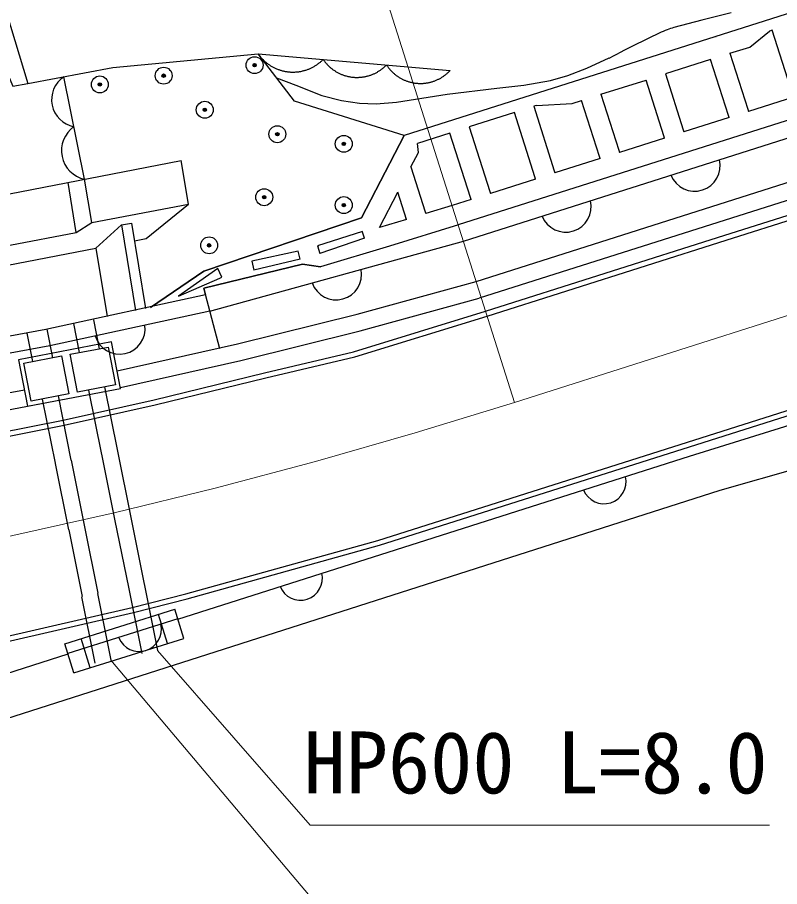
# Model space of a CAD drawing. Units: millimetres, scale not verified. Extents: x 40000 to 680000, y 20000 to 380000.
# Drawn here: x 104598 to 127126, y 262375 to 288057 of the extents above; entities that cross this region are included whole.
import ezdxf
from ezdxf.enums import TextEntityAlignment as Align

# ---------------------------------------------------------------- set-up
doc = ezdxf.new("R2010")
doc.units = ezdxf.units.MM
doc.header["$LTSCALE"] = 1000
doc.header["$PDMODE"] = 32
doc.header["$PDSIZE"] = 500
doc.linetypes.add('CHAIN', pattern=[18.5, 12, -1.5, 3.5, -1.5])
for name, color, linetype, lineweight in [('M-BGD', 7, 'Continuous', 25), ('M-BMK', 2, 'CHAIN', 13), ('M-STR-HTXT', 7, 'Continuous', 13)]:
    doc.layers.add(name, color=color, linetype=linetype, lineweight=lineweight)
doc.styles.add('ＭＳ ゴシック', font='')
doc.styles.get('ＭＳ ゴシック').set_extended_font_data('MS Gothic')

msp = doc.modelspace()

# ---------------------------------------------------------------- linework, layer by layer
at = {"layer": 'M-BGD'}
for p, q in [((103865, 289560), (104904, 286099)), ((117779, 281449), (141605, 289017)), ((138118, 288434), (117627, 281925)), ((127721, 288279), (116031, 284566)), ((118157, 280257), (141984, 287826)), ((126064, 287753), (126072, 287761)), ((126244, 287180), (126832, 287651)), ((126910, 287676), (126832, 287651)), ((127516, 285770), (126910, 287676)), ((125242, 287497), (125247, 287493)), ((142116, 287343), (118247, 279761)), ((125656, 286998), (126244, 287180)), ((107421, 286577), (111715, 286980)), ((111715, 286980), (117390, 286492)), ((125656, 286998), (126183, 285345)), ((121425, 286553), (122092, 286858)), ((125084, 286817), (123751, 286390)), ((125611, 285163), (125084, 286817)), ((104904, 286099), (107421, 286577)), ((120867, 286339), (121425, 286553)), ((123751, 286390), (124277, 284738)), ((106585, 283276), (105969, 286301)), ((112260, 286269), (112826, 286050)), ((119571, 286057), (120352, 286195)), ((120352, 286195), (120867, 286339)), ((122509, 285998), (123179, 286207)), ((123705, 284556), (123179, 286207)), ((112826, 286050), (113592, 285752)), ((117298, 285791), (118773, 285970)), ((118773, 285970), (119571, 286057)), ((120814, 286088), (120816, 286086)), ((121844, 285785), (122509, 285998)), ((113592, 285752), (114176, 285605)), ((114176, 285605), (114711, 285522)), ((115798, 285550), (117298, 285791)), ((120998, 285514), (121273, 285602)), ((121799, 283949), (121273, 285602)), ((121844, 285785), (122371, 284131)), ((127537, 285704), (126203, 285280)), ((114711, 285522), (115204, 285507)), ((115204, 285507), (115798, 285550)), ((118582, 285376), (118584, 285378)), ((118599, 285383), (118601, 285382)), ((119940, 285456), (119859, 285430)), ((119859, 285430), (120465, 283524)), ((119940, 285456), (120998, 285514)), ((126183, 285345), (126203, 285280)), ((119287, 285248), (117953, 284823)), ((119894, 283342), (119287, 285248)), ((125631, 285098), (124297, 284674)), ((125631, 285098), (125611, 285163)), ((117953, 284823), (118560, 282917)), ((116031, 284566), (114773, 282139)), ((114773, 282139), (116031, 284566)), ((116385, 284678), (116386, 284678)), ((117381, 284641), (116422, 284335)), ((117988, 282735), (117381, 284641)), ((123725, 284492), (123705, 284556)), ((124277, 284738), (124297, 284674)), ((116450, 284069), (116422, 284335)), ((123725, 284492), (122391, 284068)), ((116229, 283644), (116450, 284069)), ((122371, 284131), (122391, 284068)), ((100797, 282159), (109442, 283824)), ((109653, 282543), (109442, 283824)), ((121819, 283887), (120485, 283463)), ((121819, 283887), (121799, 283949)), ((116229, 283644), (116654, 282310)), ((125504, 281620), (131724, 283596)), ((106797, 281993), (106585, 283276)), ((119913, 283281), (118579, 282857)), ((119913, 283281), (119894, 283342)), ((120465, 283524), (120485, 283463)), ((125549, 281477), (131769, 283453)), ((106338, 281701), (106094, 283182)), ((115296, 281845), (115839, 282892)), ((116095, 282087), (115839, 282892)), ((118560, 282917), (118579, 282857)), ((106797, 281993), (109653, 282543)), ((108401, 281525), (109653, 282543)), ((117453, 282499), (116670, 282262)), ((118007, 282675), (117453, 282499)), ((118007, 282675), (117988, 282735)), ((116654, 282310), (116670, 282262)), ((106338, 281701), (106797, 281993)), ((110111, 280560), (114773, 282139)), ((114773, 282139), (110111, 280560)), ((110111, 280560), (114773, 282139)), ((116095, 282087), (115296, 281845)), ((116095, 282087), (116082, 282128)), ((106921, 281240), (107675, 281931)), ((107675, 281931), (107971, 281979)), ((107675, 281931), (108090, 279392)), ((107971, 281979), (108383, 279456)), ((114798, 281729), (113464, 281305)), ((104374, 281323), (106338, 281701)), ((108056, 281459), (108401, 281525)), ((114860, 281533), (113534, 281084)), ((114860, 281533), (114802, 281715)), ((115253, 272605), (143931, 281703)), ((115296, 272461), (143969, 281558)), ((118438, 279376), (125504, 281620)), ((118482, 279233), (125549, 281477)), ((103994, 280677), (106921, 281240)), ((106921, 281240), (107253, 279221)), ((110287, 279375), (117779, 281449)), ((113464, 281305), (113534, 281084)), ((113510, 281303), (113496, 281305)), ((112899, 281154), (111532, 280852)), ((112952, 280917), (112899, 281154)), ((110109, 280052), (113025, 280761)), ((113025, 280761), (110109, 280052)), ((111532, 280852), (111590, 280589)), ((112952, 280917), (111590, 280589)), ((113025, 280761), (113560, 280691)), ((113560, 280691), (113025, 280761)), ((108532, 279489), (110111, 280560)), ((110111, 280560), (108532, 279489)), ((108532, 279489), (110111, 280560)), ((110523, 280633), (109360, 279817)), ((110643, 280380), (110523, 280633)), ((125367, 274086), (147992, 280508)), ((109360, 279817), (110577, 280348)), ((110577, 280348), (110643, 280380)), ((110580, 278262), (110109, 280052)), ((110109, 280052), (110160, 279859)), ((114530, 278177), (118438, 279376)), ((114569, 278032), (118482, 279233)), ((106252, 279010), (106425, 278154)), ((106843, 279117), (107015, 278267)), ((104881, 278726), (105048, 277888)), ((105470, 278843), (105637, 278002)), ((107383, 278471), (104633, 277941)), ((107383, 278471), (104633, 277941)), ((107648, 277096), (107383, 278471)), ((106160, 278103), (107280, 278318)), ((107280, 278318), (107496, 277199)), ((111906, 277555), (114530, 278177)), ((104633, 277941), (104898, 276566)), ((104633, 277941), (104898, 276566)), ((104786, 277838), (105905, 278053)), ((105905, 278053), (106121, 276934)), ((106376, 276983), (106160, 278103)), ((111941, 277409), (114569, 278032)), ((105001, 276718), (104786, 277838)), ((108636, 276756), (111906, 277555)), ((108670, 276610), (111941, 277409)), ((107496, 277199), (106376, 276983)), ((107174, 277137), (107555, 275242)), ((104898, 276566), (107648, 277096)), ((106121, 276934), (105001, 276718)), ((105803, 276873), (106182, 274977)), ((106703, 277046), (107085, 275147)), ((105331, 276782), (105712, 274883)), ((105946, 276154), (108636, 276756)), ((105977, 276007), (108670, 276610)), ((124464, 275096), (129132, 276541)), ((100769, 275127), (105946, 276154)), ((100797, 274980), (105977, 276007)), ((107085, 275148), (107480, 273183)), ((107556, 275243), (107951, 273277)), ((109337, 270282), (124464, 275096)), ((105717, 274879), (106111, 272913)), ((106188, 274974), (106582, 273008)), ((102784, 266864), (125367, 274086)), ((107953, 273282), (108348, 271316)), ((106586, 273007), (106980, 271041)), ((107482, 273187), (107877, 271221)), ((106116, 272913), (106509, 270947)), ((109576, 271022), (115253, 272605)), ((109614, 270877), (115296, 272461)), ((107877, 271226), (108272, 269260)), ((108347, 271320), (108742, 269355)), ((106967, 271033), (107361, 269067)), ((107995, 270620), (109576, 271022)), ((106497, 270939), (106890, 268973)), ((108031, 270475), (109614, 270877)), ((102408, 269334), (107995, 270620)), ((102437, 269187), (108031, 270475)), ((106002, 269553), (109247, 270569)), ((109516, 269710), (109247, 270569)), ((109337, 270283), (106092, 269267)), ((109039, 269561), (108770, 270420)), ((109039, 269561), (108770, 270420)), ((109039, 269561), (108770, 270420)), ((106271, 268694), (109516, 269710)), ((106748, 268844), (106479, 269703)), ((106271, 268694), (106002, 269553)), ((106271, 268694), (106002, 269553)), ((103506, 268427), (106097, 269251))]:
    msp.add_line(p, q, dxfattribs=at)
for points in [[(102080, 290395), (104074, 286931), (104461, 286027), (104904, 286099)], [(125690, 288189), (125259, 288082), (124827, 287974)], [(124827, 287975), (124410, 287868), (123995, 287756)], [(123799, 287692), (123740, 287669), (123681, 287644), (123623, 287617)], [(123995, 287754), (123946, 287740), (123897, 287725), (123848, 287708), (123800, 287691)], [(123623, 287616), (123200, 287412), (122779, 287204)], [(122779, 287206), (122578, 287105), (122377, 287002)], [(116031, 284566), (112789, 285579), (111715, 286980)], [(111716, 286978), (111728, 286960), (111742, 286942), (111755, 286925), (111769, 286907), (111783, 286890), (111797, 286873), (111812, 286857), (111827, 286840), (111842, 286824), (111858, 286808), (111873, 286793), (111890, 286777), (111906, 286762), (111923, 286748), (111939, 286733), (111957, 286719), (111974, 286705), (111991, 286692), (112009, 286679), (112027, 286666), (112046, 286653), (112064, 286641), (112083, 286629), (112102, 286618), (112121, 286607), (112140, 286596), (112160, 286585), (112180, 286575), (112200, 286565), (112220, 286556), (112240, 286547), (112260, 286538), (112281, 286530), (112301, 286522), (112322, 286514), (112343, 286507), (112364, 286500), (112386, 286493), (112407, 286487), (112428, 286481), (112450, 286476), (112471, 286471), (112493, 286466), (112515, 286462), (112537, 286458), (112559, 286455), (112581, 286452), (112603, 286449), (112625, 286447), (112647, 286445), (112669, 286443), (112691, 286442), (112713, 286442), (112735, 286441), (112758, 286441), (112780, 286442), (112802, 286443), (112824, 286444), (112846, 286445), (112868, 286447), (112890, 286450), (112912, 286453), (112934, 286456), (112956, 286459), (112978, 286463), (113000, 286468), (113021, 286473), (113043, 286478), (113064, 286483), (113086, 286489), (113107, 286495), (113128, 286502), (113149, 286509), (113170, 286516), (113191, 286524), (113212, 286532), (113232, 286541), (113252, 286550), (113273, 286559), (113293, 286568), (113312, 286578), (113332, 286589), (113352, 286599), (113371, 286610), (113390, 286622), (113409, 286633), (113427, 286645), (113446, 286657), (113464, 286670), (113482, 286683), (113500, 286696), (113517, 286710), (113535, 286724), (113552, 286738), (113569, 286752), (113585, 286767), (113601, 286782), (113617, 286798), (113633, 286813)], [(122093, 286857), (122235, 286928), (122378, 287000)], [(113633, 286815), (113645, 286798), (113658, 286780), (113670, 286763), (113684, 286746), (113697, 286729), (113711, 286713), (113725, 286696), (113739, 286680), (113754, 286664), (113769, 286649), (113784, 286633), (113800, 286618), (113815, 286604), (113831, 286589), (113848, 286575), (113864, 286561), (113881, 286548), (113898, 286534), (113915, 286521), (113932, 286509), (113950, 286496), (113968, 286484), (113986, 286473), (114004, 286461), (114023, 286450), (114042, 286440), (114060, 286429), (114079, 286419), (114099, 286409), (114118, 286400), (114138, 286391), (114157, 286382), (114177, 286374), (114197, 286366), (114217, 286358), (114238, 286351), (114258, 286344), (114279, 286338), (114299, 286331), (114320, 286326), (114341, 286320), (114362, 286315), (114383, 286310), (114404, 286306), (114425, 286302), (114446, 286299), (114468, 286295), (114489, 286293), (114511, 286290), (114532, 286288), (114554, 286287), (114575, 286285), (114597, 286284), (114618, 286284), (114640, 286284), (114661, 286284), (114683, 286285), (114704, 286286), (114726, 286287), (114747, 286289), (114769, 286291), (114790, 286294), (114811, 286297), (114833, 286300), (114854, 286304), (114875, 286308), (114896, 286312), (114917, 286317), (114938, 286322), (114959, 286328), (114980, 286334), (115000, 286340), (115021, 286347), (115041, 286354), (115061, 286361), (115082, 286369), (115102, 286377), (115121, 286385), (115141, 286394), (115161, 286403), (115180, 286413), (115199, 286423), (115218, 286433), (115237, 286443), (115255, 286454), (115274, 286465), (115292, 286477), (115310, 286489), (115328, 286501), (115346, 286513), (115363, 286526), (115380, 286539), (115397, 286552), (115414, 286566), (115430, 286580), (115446, 286594), (115462, 286609), (115478, 286624), (115493, 286639), (115508, 286654)], [(115508, 286652), (115520, 286635), (115532, 286617), (115544, 286600), (115556, 286583), (115569, 286566), (115582, 286549), (115596, 286533), (115610, 286517), (115624, 286501), (115638, 286486), (115652, 286470), (115667, 286455), (115682, 286440), (115698, 286426), (115713, 286411), (115729, 286397), (115745, 286384), (115762, 286370), (115778, 286357), (115795, 286344), (115812, 286332), (115829, 286320), (115847, 286308), (115864, 286296), (115882, 286285), (115900, 286274), (115918, 286263), (115937, 286253), (115956, 286243), (115974, 286233), (115993, 286224), (116012, 286215), (116032, 286206), (116051, 286198), (116071, 286190), (116090, 286182), (116110, 286175), (116130, 286168), (116150, 286161), (116171, 286155), (116191, 286149), (116211, 286144), (116232, 286139), (116253, 286134), (116273, 286129), (116294, 286125), (116315, 286122), (116336, 286118), (116357, 286115), (116378, 286113), (116399, 286111), (116420, 286109), (116441, 286107), (116462, 286106), (116483, 286106), (116504, 286105), (116525, 286105), (116546, 286106), (116568, 286107), (116589, 286108), (116610, 286109), (116631, 286111), (116652, 286114), (116673, 286116), (116694, 286119), (116715, 286123), (116736, 286127), (116756, 286131), (116777, 286135), (116797, 286140), (116818, 286145), (116838, 286151), (116859, 286157), (116879, 286163), (116899, 286170), (116919, 286177), (116939, 286184), (116958, 286192), (116978, 286200), (116997, 286209), (117016, 286217), (117036, 286227), (117054, 286236), (117073, 286246), (117092, 286256), (117110, 286266), (117128, 286277), (117146, 286288), (117164, 286300), (117182, 286311), (117199, 286323), (117216, 286336), (117233, 286348), (117250, 286361), (117267, 286375), (117283, 286388), (117299, 286402), (117315, 286416), (117330, 286430), (117345, 286445), (117360, 286460), (117375, 286475), (117390, 286490)], [(117631, 281926), (115600, 281295), (113560, 280691)], [(107548, 277614), (111105, 278412), (114642, 279293), (118157, 280257)], [(110160, 279859), (105438, 278837), (100686, 277963)], [(107643, 277123), (111198, 277920), (114733, 278800), (118247, 279761)], [(110287, 279375), (105556, 278351), (100796, 277475)], [(101018, 276373), (102913, 276704), (104804, 277057)], [(101115, 275883), (103238, 276255), (105357, 276656)]]:
    msp.add_lwpolyline(points, dxfattribs=at)
for centre, radius in [((111609, 286646), 50), ((111609, 286646), 40), ((111609, 286646), 30), ((111609, 286646), 20), ((111609, 286646), 20), ((111609, 286646), 20), ((108921, 286335), 50), ((108921, 286335), 40), ((108921, 286335), 30), ((108921, 286335), 20), ((108921, 286335), 20), ((108921, 286335), 20), ((107035, 286077), 50), ((107035, 286077), 40), ((107035, 286077), 30), ((107035, 286077), 20), ((107035, 286077), 20), ((107035, 286077), 20), ((110136, 285328), 50), ((110136, 285328), 40), ((110136, 285328), 30), ((110136, 285328), 20), ((110136, 285328), 20), ((110136, 285328), 20), ((112281, 284604), 50), ((112281, 284604), 40), ((112281, 284604), 30), ((112281, 284604), 20), ((112281, 284604), 20), ((112281, 284604), 20), ((114245, 284320), 50), ((114245, 284320), 40), ((114245, 284320), 30), ((114245, 284320), 20), ((114245, 284320), 20), ((114245, 284320), 20), ((111893, 282743), 50), ((111893, 282743), 40), ((111893, 282743), 30), ((111893, 282743), 20), ((111893, 282743), 20), ((111893, 282743), 20), ((114245, 282511), 50), ((114245, 282511), 40), ((114245, 282511), 30), ((114245, 282511), 20), ((114245, 282511), 20), ((114245, 282511), 20), ((110265, 281322), 50), ((110265, 281322), 40), ((110265, 281322), 30), ((110265, 281322), 20), ((110265, 281322), 20), ((110265, 281322), 20)]:
    msp.add_circle(centre, radius, dxfattribs=at)
for centre, radius, start, end in [((106420, 285626), 812, 123.7751, 259.2762), ((106765, 284121), 864, 125.0341, 258.0172), ((124615, 283674), 752, 201.5729, 13.6731), ((120803, 282463), 752, 201.5729, 13.6731), ((114019, 280462), 752, 199.4185, 11.5188), ((107622, 278857), 752, 196.057, 8.1573), ((121938, 274339), 652, 202.1409, 12.9784), ((112965, 271491), 652, 202.2342, 13.0718), ((108201, 269975), 652, 202.2342, 13.0718)]:
    msp.add_arc(centre, radius, start, end, dxfattribs=at)
for p in [(111609, 286646), (108921, 286335), (107035, 286077), (110136, 285328), (112281, 284604), (114245, 284320), (111893, 282743), (114245, 282511), (110265, 281322)]:
    msp.add_point(p, dxfattribs=at)
at = {"layer": 'M-BMK'}
msp.add_line((119293, 276683), (140774, 283507), dxfattribs=at)
msp.add_lwpolyline([(80156, 269445), (83218, 269653), (86276, 269919), (89328, 270245), (92374, 270628), (95411, 271070), (98440, 271571), (101458, 272129), (104465, 272745), (107460, 273418), (110441, 274149), (113407, 274937), (116358, 275782), (119293, 276683)], dxfattribs=at)
at = {"layer": 'M-STR-HTXT'}
msp.add_line((119293, 276683), (113237, 295745), dxfattribs=at)
for points in [[(108742, 269355), (113250, 264190), (126829, 264190)], [(107361, 269067), (115164, 259819), (129053, 259819)]]:
    msp.add_lwpolyline(points, dxfattribs=at)

# ---------------------------------------------------------------- texts
at = {"layer": 'M-STR-HTXT', "style": 'ＭＳ ゴシック'}
msp.add_text('HP600 L=8.0', height=1833, dxfattribs=at).set_placement((113056, 264578), align=Align.BOTTOM_LEFT)

doc.saveas('drawing.dxf')
